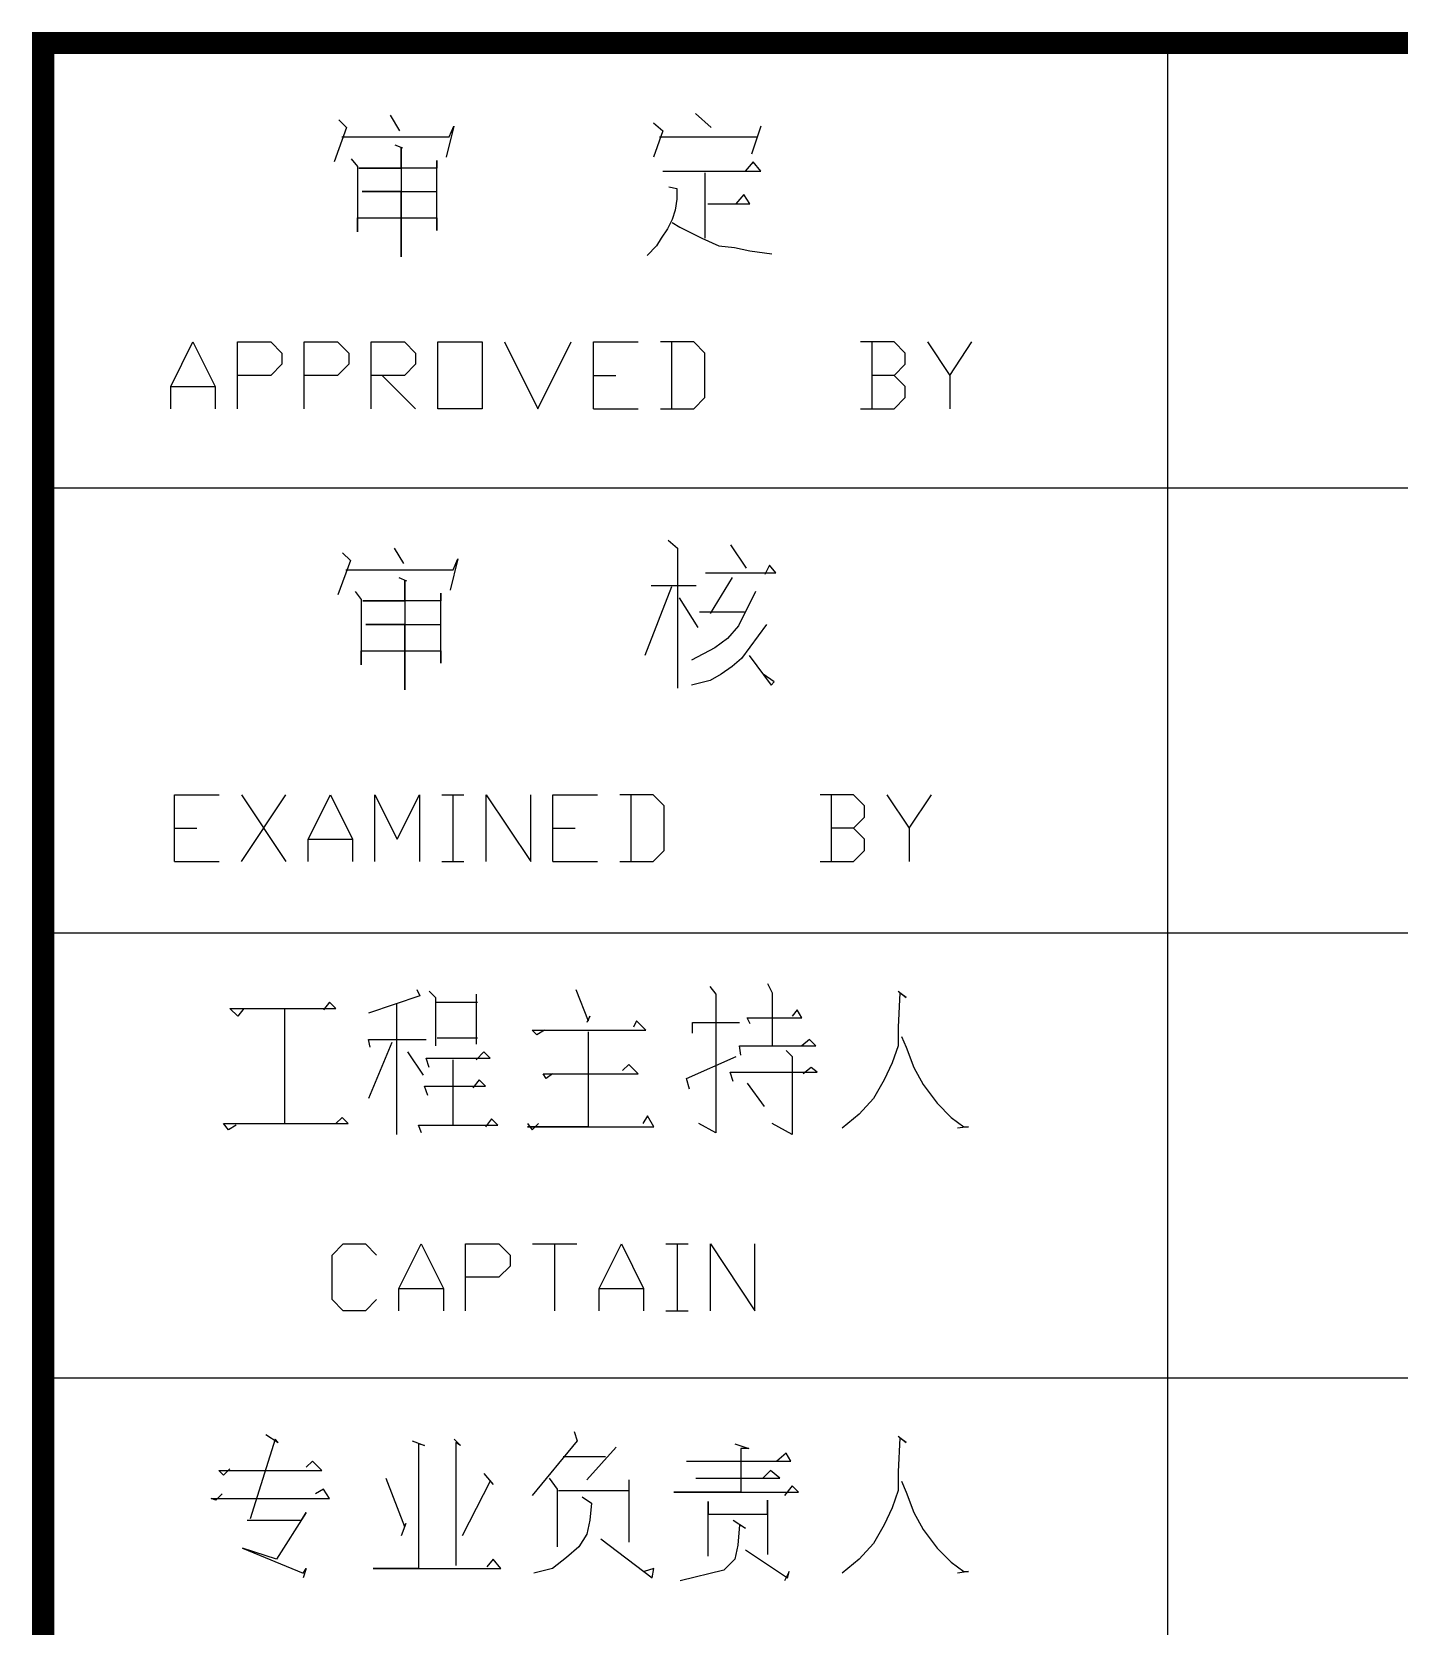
# Model space of a CAD drawing. Extents: x 5412679 to 5683609, y 301830 to 763830.
# Drawn here: x 5661042 to 5662578, y 348892 to 350683 of the extents above; entities that cross this region are included whole.
import ezdxf

# ---------------------------------------------------------------- set-up
doc = ezdxf.new("R2010")
doc.units = 0
doc.header["$LTSCALE"] = 1000
doc.header["$MEASUREMENT"] = 0
doc.layers.add('$dl$', color=255, linetype='Continuous')
doc.layers.add('PUB_TITLE', color=4, linetype='Continuous')

# ---------------------------------------------------------------- blocks, each defined once
blk = doc.blocks.new('sdg456sdhfdgh')
at = {"layer": 'PUB_TITLE'}
for p, q in [((3125733.3, 779521), (3125733.3, 772541.4)), ((3123987.1, 779358.8), (3124008.1, 779323.8)), ((3124673.1, 779362.3), (3124708.1, 779330.8)), ((3123889.1, 779330.8), (3123861.1, 779253.8)), ((3123871.6, 779348.3), (3123889.1, 779330.8)), ((3124130.6, 779334.3), (3124113.1, 779264.3)), ((3124120.1, 779309.8), (3124130.6, 779334.3)), ((3124578.6, 779341.3), (3124599.6, 779323.8)), ((3124599.6, 779323.8), (3124578.6, 779264.3)), ((3124820.1, 779334.3), (3124799.1, 779271.3)), ((3123878.6, 779309.8), (3124120.1, 779309.8)), ((3123997.6, 779292.3), (3124015.1, 779285.3)), ((3124011.6, 779285.3), (3124011.6, 779040.3)), ((3124011.6, 779239.8), (3124011.6, 779285.3)), ((3124592.6, 779309.8), (3124813.1, 779309.8)), ((3123899.6, 779260.8), (3123913.6, 779243.3)), ((3124092.1, 779257.3), (3124092.1, 779239.8)), ((3124092.1, 779099.8), (3124092.1, 779257.3)), ((3124802.6, 779253.8), (3124785.1, 779232.8)), ((3124820.1, 779232.8), (3124802.6, 779253.8)), ((3123913.6, 779243.3), (3123913.6, 779096.3)), ((3123917.1, 779239.8), (3124011.6, 779239.8)), ((3124092.1, 779239.8), (3123917.1, 779239.8)), ((3124599.6, 779232.8), (3124820.1, 779232.8)), ((3124694.1, 779229.3), (3124694.1, 779082.3)), ((3123924.1, 779187.3), (3124092.1, 779187.3)), ((3124011.6, 779187.3), (3123924.1, 779187.3)), ((3124011.6, 779040.3), (3124011.6, 779187.3)), ((3124613.6, 779197.8), (3124631.1, 779194.3)), ((3124631.1, 779194.3), (3124631.1, 779169.8)), ((3124781.6, 779180.3), (3124764.1, 779159.3)), ((3124795.6, 779159.3), (3124781.6, 779180.3)), ((3124627.6, 779145.3), (3124620.6, 779124.3)), ((3124631.1, 779169.8), (3124627.6, 779145.3)), ((3124701.1, 779159.3), (3124795.6, 779159.3)), ((3123913.6, 779127.8), (3124092.1, 779127.8)), ((3123913.6, 779096.3), (3123913.6, 779127.8)), ((3124092.1, 779127.8), (3124092.1, 779099.8)), ((3124620.6, 779124.3), (3124610.1, 779103.3)), ((3124620.6, 779117.3), (3124638.1, 779106.8)), ((3124638.1, 779106.8), (3124659.1, 779096.3)), ((3124596.1, 779082.3), (3124585.6, 779064.8)), ((3124610.1, 779103.3), (3124596.1, 779082.3)), ((3124659.1, 779096.3), (3124687.1, 779082.3)), ((3124687.1, 779082.3), (3124725.6, 779064.8)), ((3124585.6, 779064.8), (3124564.6, 779043.8)), ((3124725.6, 779064.8), (3124760.6, 779061.3)), ((3124760.6, 779061.3), (3124795.6, 779054.3)), ((3124795.6, 779054.3), (3124844.6, 779047.3)), ((3123494.2, 778749.1), (3123544.2, 778849.1)), ((3123544.2, 778849.1), (3123594.2, 778749.1)), ((3123644.2, 778849.1), (3123719.2, 778849.1)), ((3123644.2, 778699.1), (3123644.2, 778849.1)), ((3123719.2, 778849.1), (3123744.2, 778824.1)), ((3123744.2, 778824.1), (3123744.2, 778799.1)), ((3123794.2, 778849.1), (3123869.2, 778849.1)), ((3123794.2, 778699.1), (3123794.2, 778849.1)), ((3123869.2, 778849.1), (3123894.2, 778824.1)), ((3123894.2, 778824.1), (3123894.2, 778799.1)), ((3123944.2, 778849.1), (3124019.2, 778849.1)), ((3123944.2, 778699.1), (3123944.2, 778849.1)), ((3124019.2, 778849.1), (3124044.2, 778824.1)), ((3124044.2, 778824.1), (3124044.2, 778799.1)), ((3124094.2, 778849.1), (3124194.2, 778849.1)), ((3124094.2, 778699.1), (3124094.2, 778849.1)), ((3124194.2, 778849.1), (3124194.2, 778699.1)), ((3124244.2, 778849.1), (3124319.2, 778699.1)), ((3124319.2, 778699.1), (3124394.2, 778849.1)), ((3124444.2, 778849.1), (3124544.2, 778849.1)), ((3124444.2, 778699.1), (3124444.2, 778849.1)), ((3124669.2, 778849.1), (3124594.2, 778849.1)), ((3124619.2, 778849.1), (3124619.2, 778699.1)), ((3124694.2, 778824.1), (3124669.2, 778849.1)), ((3124694.2, 778724.1), (3124694.2, 778824.1)), ((3125119.2, 778849.1), (3125044.2, 778849.1)), ((3125069.2, 778849.1), (3125069.2, 778699.1)), ((3125144.2, 778824.1), (3125119.2, 778849.1)), ((3125144.2, 778799.1), (3125144.2, 778824.1)), ((3125194.2, 778849.1), (3125244.2, 778774.1)), ((3125244.2, 778774.1), (3125294.2, 778849.1)), ((3123744.2, 778799.1), (3123719.2, 778774.1)), ((3123894.2, 778799.1), (3123869.2, 778774.1)), ((3124044.2, 778799.1), (3124019.2, 778774.1)), ((3125119.2, 778774.1), (3125144.2, 778799.1)), ((3123494.2, 778749.1), (3123594.2, 778749.1)), ((3123494.2, 778699.1), (3123494.2, 778749.1)), ((3123594.2, 778749.1), (3123594.2, 778699.1)), ((3123719.2, 778774.1), (3123644.2, 778774.1)), ((3123869.2, 778774.1), (3123794.2, 778774.1)), ((3124019.2, 778774.1), (3123944.2, 778774.1)), ((3123969.2, 778774.1), (3124044.2, 778699.1)), ((3124444.2, 778774.1), (3124494.2, 778774.1)), ((3125119.2, 778774.1), (3125069.2, 778774.1)), ((3125144.2, 778749.1), (3125119.2, 778774.1)), ((3125144.2, 778724.1), (3125144.2, 778749.1)), ((3125244.2, 778774.1), (3125244.2, 778699.1)), ((3124669.2, 778699.1), (3124694.2, 778724.1)), ((3125119.2, 778699.1), (3125144.2, 778724.1)), ((3124194.2, 778699.1), (3124094.2, 778699.1)), ((3124444.2, 778699.1), (3124544.2, 778699.1)), ((3124594.2, 778699.1), (3124669.2, 778699.1)), ((3125044.2, 778699.1), (3125119.2, 778699.1)), ((3123207.5, 778521), (3130207.5, 778521)), ((3124611.9, 778403.5), (3124632.9, 778386)), ((3124751.9, 778393), (3124786.9, 778340.5)), ((3123897.9, 778358), (3123869.9, 778281)), ((3123880.4, 778375.5), (3123897.9, 778358)), ((3123995.9, 778386), (3124016.9, 778351)), ((3124139.4, 778361.5), (3124121.9, 778291.5)), ((3124128.9, 778337), (3124139.4, 778361.5)), ((3124632.9, 778386), (3124632.9, 778071)), ((3123887.4, 778337), (3124128.9, 778337)), ((3124006.4, 778319.5), (3124023.9, 778312.5)), ((3124695.9, 778330), (3124853.4, 778330)), ((3124755.4, 778319.5), (3124706.4, 778239)), ((3124839.4, 778347.5), (3124828.9, 778326.5)), ((3124853.4, 778330), (3124839.4, 778347.5)), ((3123908.4, 778288), (3123922.4, 778270.5)), ((3124020.4, 778312.5), (3124020.4, 778067.5)), ((3124020.4, 778267), (3124020.4, 778312.5)), ((3124100.9, 778284.5), (3124100.9, 778267)), ((3124100.9, 778127), (3124100.9, 778284.5)), ((3124618.9, 778298.5), (3124559.4, 778144.5)), ((3124573.4, 778302), (3124674.9, 778302)), ((3124807.9, 778288), (3124769.4, 778211)), ((3123922.4, 778270.5), (3123922.4, 778123.5)), ((3123925.9, 778267), (3124020.4, 778267)), ((3124100.9, 778267), (3123925.9, 778267)), ((3124636.4, 778274), (3124678.4, 778207.5)), ((3123932.9, 778214.5), (3124100.9, 778214.5)), ((3124020.4, 778214.5), (3123932.9, 778214.5)), ((3124020.4, 778067.5), (3124020.4, 778214.5)), ((3124681.9, 778242.5), (3124783.4, 778242.5)), ((3124769.4, 778211), (3124744.9, 778183)), ((3124832.4, 778214.5), (3124776.4, 778137.5)), ((3124744.9, 778183), (3124716.9, 778162)), ((3123922.4, 778155), (3124100.9, 778155)), ((3123922.4, 778123.5), (3123922.4, 778155)), ((3124100.9, 778155), (3124100.9, 778127)), ((3124716.9, 778162), (3124664.4, 778134)), ((3124793.9, 778144.5), (3124842.9, 778078)), ((3124755.4, 778120), (3124730.9, 778102.5)), ((3124776.4, 778137.5), (3124755.4, 778120)), ((3124706.4, 778088.5), (3124664.4, 778078)), ((3124730.9, 778102.5), (3124706.4, 778088.5)), ((3124849.9, 778085), (3124825.4, 778102.5)), ((3124842.9, 778078), (3124849.9, 778085)), ((3123503, 777831.5), (3123603, 777831.5)), ((3123503, 777681.5), (3123503, 777831.5)), ((3123653, 777831.5), (3123753, 777681.5)), ((3123653, 777681.5), (3123753, 777831.5)), ((3123803, 777731.5), (3123853, 777831.5)), ((3123853, 777831.5), (3123903, 777731.5)), ((3123953, 777831.5), (3124003, 777731.5)), ((3123953, 777681.5), (3123953, 777831.5)), ((3124003, 777731.5), (3124053, 777831.5)), ((3124053, 777831.5), (3124053, 777681.5)), ((3124103, 777831.5), (3124153, 777831.5)), ((3124128, 777831.5), (3124128, 777681.5)), ((3124203, 777831.5), (3124303, 777681.5)), ((3124203, 777681.5), (3124203, 777831.5)), ((3124303, 777681.5), (3124303, 777831.5)), ((3124353, 777831.5), (3124453, 777831.5)), ((3124353, 777681.5), (3124353, 777831.5)), ((3124578, 777831.5), (3124503, 777831.5)), ((3124528, 777831.5), (3124528, 777681.5)), ((3124603, 777806.5), (3124578, 777831.5)), ((3125028, 777831.5), (3124953, 777831.5)), ((3124978, 777831.5), (3124978, 777681.5)), ((3125053, 777806.5), (3125028, 777831.5)), ((3125103, 777831.5), (3125153, 777756.5)), ((3125153, 777756.5), (3125203, 777831.5)), ((3124603, 777706.5), (3124603, 777806.5)), ((3125028, 777756.5), (3125053, 777781.5)), ((3125053, 777781.5), (3125053, 777806.5)), ((3123503, 777756.5), (3123553, 777756.5)), ((3124353, 777756.5), (3124403, 777756.5)), ((3125028, 777756.5), (3124978, 777756.5)), ((3125053, 777731.5), (3125028, 777756.5)), ((3125153, 777756.5), (3125153, 777681.5)), ((3123803, 777731.5), (3123903, 777731.5)), ((3123803, 777681.5), (3123803, 777731.5)), ((3123903, 777731.5), (3123903, 777681.5)), ((3125053, 777706.5), (3125053, 777731.5)), ((3123503, 777681.5), (3123603, 777681.5)), ((3124103, 777681.5), (3124153, 777681.5)), ((3124353, 777681.5), (3124453, 777681.5)), ((3124503, 777681.5), (3124578, 777681.5)), ((3124578, 777681.5), (3124603, 777706.5)), ((3124953, 777681.5), (3125028, 777681.5)), ((3125028, 777681.5), (3125053, 777706.5)), ((3123207.5, 777521), (3130207.5, 777521)), ((3124047.2, 777393.5), (3124054.2, 777379.5)), ((3124075.2, 777390), (3124089.2, 777376)), ((3124404.2, 777393.5), (3124432.2, 777323.5)), ((3124705.2, 777400.5), (3124719.2, 777383)), ((3124834.7, 777407.5), (3124845.2, 777386.5)), ((3124845.2, 777386.5), (3124845.2, 777267.5)), ((3125128.7, 777390), (3125146.2, 777376)), ((3125132.2, 777386.5), (3125128.7, 777309.5)), ((3125146.2, 777376), (3125132.2, 777386.5)), ((3123627.2, 777351.5), (3123865.2, 777351.5)), ((3123644.7, 777334), (3123627.2, 777351.5)), ((3123658.7, 777351.5), (3123644.7, 777334)), ((3123749.7, 777351.5), (3123749.7, 777092.5)), ((3123851.2, 777365.5), (3123837.2, 777348)), ((3123865.2, 777351.5), (3123851.2, 777365.5)), ((3124054.2, 777379.5), (3123938.7, 777341)), ((3124001.7, 777362), (3124001.7, 777068)), ((3124089.2, 777376), (3124089.2, 777267.5)), ((3124089.2, 777365.5), (3124183.7, 777365.5)), ((3124180.2, 777383), (3124180.2, 777271)), ((3124719.2, 777383), (3124719.2, 777071.5)), ((3123749.7, 777348), (3123749.7, 777092.5)), ((3124435.7, 777334), (3124428.7, 777320)), ((3124432.2, 777323.5), (3124435.7, 777334)), ((3124540.7, 777323.5), (3124533.7, 777309.5)), ((3124561.7, 777302.5), (3124540.7, 777323.5)), ((3124666.7, 777320), (3124771.7, 777320)), ((3124666.7, 777295.5), (3124666.7, 777320)), ((3124789.2, 777330.5), (3124911.7, 777330.5)), ((3124796.2, 777316.5), (3124789.2, 777330.5)), ((3124901.2, 777348), (3124890.7, 777334)), ((3124911.7, 777330.5), (3124901.2, 777348)), ((3123938.7, 777281.5), (3124068.2, 777281.5)), ((3123942.2, 777264), (3123938.7, 777281.5)), ((3124092.7, 777285), (3124183.7, 777285)), ((3124306.2, 777302.5), (3124561.7, 777302.5)), ((3124316.7, 777292), (3124306.2, 777302.5)), ((3124334.2, 777302.5), (3124316.7, 777292)), ((3124432.2, 777299), (3124432.2, 777085.5)), ((3124929.2, 777281.5), (3124911.7, 777267.5)), ((3124943.2, 777267.5), (3124929.2, 777281.5)), ((3125128.7, 777309.5), (3125128.7, 777267.5)), ((3125135.7, 777288.5), (3125146.2, 777264)), ((3123991.2, 777274.5), (3123938.7, 777148.5)), ((3124026.2, 777253.5), (3124061.2, 777201)), ((3124197.7, 777253.5), (3124180.2, 777236)), ((3124211.7, 777239.5), (3124197.7, 777253.5)), ((3124771.7, 777267.5), (3124943.2, 777267.5)), ((3124775.2, 777246.5), (3124771.7, 777267.5)), ((3124876.7, 777257), (3124890.7, 777243)), ((3125128.7, 777267.5), (3125114.7, 777229)), ((3125146.2, 777264), (3125163.7, 777218.5)), ((3124068.2, 777239.5), (3124211.7, 777239.5)), ((3124075.2, 777218.5), (3124068.2, 777239.5)), ((3124127.7, 777236), (3124127.7, 777089)), ((3124523.2, 777225.5), (3124509.2, 777211.5)), ((3124544.2, 777204.5), (3124523.2, 777225.5)), ((3124652.7, 777194), (3124764.7, 777243)), ((3124750.7, 777208), (3124946.7, 777208)), ((3124757.7, 777187), (3124750.7, 777208)), ((3124890.7, 777243), (3124890.7, 777068)), ((3124932.7, 777218.5), (3124915.2, 777204.5)), ((3124946.7, 777208), (3124932.7, 777218.5)), ((3125114.7, 777229), (3125097.2, 777190.5)), ((3125163.7, 777218.5), (3125184.7, 777180)), ((3124064.7, 777176.5), (3124201.2, 777176.5)), ((3124071.7, 777155.5), (3124064.7, 777176.5)), ((3124187.2, 777190.5), (3124173.2, 777173)), ((3124201.2, 777176.5), (3124187.2, 777190.5)), ((3124330.7, 777204.5), (3124544.2, 777204.5)), ((3124337.7, 777194), (3124330.7, 777204.5)), ((3124351.7, 777204.5), (3124337.7, 777194)), ((3124659.7, 777169.5), (3124652.7, 777194)), ((3124789.2, 777183.5), (3124827.7, 777131)), ((3125097.2, 777190.5), (3125072.7, 777148.5)), ((3125184.7, 777180), (3125216.2, 777138)), ((3125072.7, 777148.5), (3125041.2, 777113.5)), ((3125216.2, 777138), (3125247.7, 777106.5)), ((3123879.2, 777106.5), (3123865.2, 777092.5)), ((3123893.2, 777092.5), (3123879.2, 777106.5)), ((3124215.2, 777103), (3124201.2, 777085.5)), ((3124229.2, 777089), (3124215.2, 777103)), ((3124565.2, 777110), (3124554.7, 777092.5)), ((3124579.2, 777085.5), (3124565.2, 777110)), ((3125041.2, 777113.5), (3125002.7, 777082)), ((3125247.7, 777106.5), (3125275.7, 777085.5)), ((3123613.2, 777092.5), (3123893.2, 777092.5)), ((3123623.7, 777078.5), (3123613.2, 777092.5)), ((3123641.2, 777089), (3123623.7, 777078.5)), ((3124050.7, 777089), (3124229.2, 777089)), ((3124057.7, 777071.5), (3124050.7, 777089)), ((3124295.7, 777092.5), (3124306.2, 777078.5)), ((3124295.7, 777085.5), (3124579.2, 777085.5)), ((3124432.2, 777085.5), (3124295.7, 777085.5)), ((3124306.2, 777078.5), (3124320.2, 777092.5)), ((3124719.2, 777071.5), (3124680.7, 777092.5)), ((3124890.7, 777068), (3124845.2, 777092.5)), ((3125286.2, 777085.5), (3125261.7, 777082)), ((3125275.7, 777085.5), (3125286.2, 777085.5)), ((3123856.7, 776797), (3123881.7, 776822)), ((3123881.7, 776822), (3123931.7, 776822)), ((3123931.7, 776822), (3123956.7, 776797)), ((3124006.7, 776722), (3124056.7, 776822)), ((3124056.7, 776822), (3124106.7, 776722)), ((3124156.7, 776822), (3124231.7, 776822)), ((3124156.7, 776672), (3124156.7, 776822)), ((3124231.7, 776822), (3124256.7, 776797)), ((3124306.7, 776822), (3124406.7, 776822)), ((3124356.7, 776822), (3124356.7, 776672)), ((3124456.7, 776722), (3124506.7, 776822)), ((3124506.7, 776822), (3124556.7, 776722)), ((3124606.7, 776822), (3124656.7, 776822)), ((3124631.7, 776822), (3124631.7, 776672)), ((3124706.7, 776822), (3124806.7, 776672)), ((3124706.7, 776672), (3124706.7, 776822)), ((3124806.7, 776672), (3124806.7, 776822)), ((3123856.7, 776697), (3123856.7, 776797)), ((3124256.7, 776797), (3124256.7, 776772)), ((3124231.7, 776747), (3124156.7, 776747)), ((3124256.7, 776772), (3124231.7, 776747)), ((3124006.7, 776722), (3124106.7, 776722)), ((3124006.7, 776672), (3124006.7, 776722)), ((3124106.7, 776722), (3124106.7, 776672)), ((3124456.7, 776722), (3124556.7, 776722)), ((3124456.7, 776672), (3124456.7, 776722)), ((3124556.7, 776722), (3124556.7, 776672)), ((3123881.7, 776672), (3123856.7, 776697)), ((3123931.7, 776672), (3123881.7, 776672)), ((3123956.7, 776697), (3123931.7, 776672)), ((3124606.7, 776672), (3124656.7, 776672)), ((3123207.5, 776521), (3130207.5, 776521)), ((3123707.7, 776393.5), (3123735.7, 776376)), ((3124400.7, 776400.5), (3124407.7, 776379.5)), ((3125128.7, 776390), (3125146.2, 776376)), ((3125132.2, 776386.5), (3125128.7, 776309.5)), ((3125146.2, 776376), (3125132.2, 776386.5)), ((3123728.7, 776383), (3123672.7, 776204.5)), ((3123735.7, 776376), (3123728.7, 776383)), ((3124036.7, 776379.5), (3124064.7, 776369)), ((3124050.7, 776372.5), (3124050.7, 776092.5)), ((3124064.7, 776369), (3124050.7, 776372.5)), ((3124131.2, 776383), (3124145.2, 776369)), ((3124134.7, 776376), (3124134.7, 776099.5)), ((3124145.2, 776369), (3124134.7, 776376)), ((3124407.7, 776379.5), (3124306.2, 776257)), ((3124495.2, 776365.5), (3124428.7, 776292)), ((3124761.2, 776372.5), (3124792.7, 776362)), ((3124775.2, 776362), (3124775.2, 776264)), ((3124792.7, 776362), (3124775.2, 776362)), ((3124876.7, 776351.5), (3124855.7, 776334)), ((3124887.2, 776334), (3124876.7, 776351.5)), ((3123602.7, 776313), (3123833.7, 776313)), ((3123613.2, 776302.5), (3123602.7, 776313)), ((3123627.2, 776316.5), (3123613.2, 776302.5)), ((3123812.7, 776334), (3123798.7, 776320)), ((3123833.7, 776313), (3123812.7, 776334)), ((3124376.2, 776344.5), (3124470.7, 776344.5)), ((3124652.7, 776334), (3124887.2, 776334)), ((3124841.7, 776313), (3124824.2, 776295.5)), ((3124862.7, 776295.5), (3124841.7, 776313)), ((3123977.2, 776295.5), (3124019.2, 776187)), ((3124211.7, 776288.5), (3124148.7, 776166)), ((3124197.7, 776306), (3124218.7, 776281.5)), ((3124218.7, 776281.5), (3124211.7, 776288.5)), ((3124344.7, 776295.5), (3124362.2, 776271)), ((3124523.2, 776292), (3124523.2, 776152)), ((3124673.7, 776295.5), (3124862.7, 776295.5)), ((3124890.7, 776278), (3124873.2, 776257)), ((3124904.7, 776264), (3124890.7, 776278)), ((3125128.7, 776309.5), (3125128.7, 776267.5)), ((3125135.7, 776288.5), (3125146.2, 776264)), ((3123585.2, 776250), (3123851.2, 776250)), ((3123595.7, 776246.5), (3123585.2, 776250)), ((3123609.7, 776260.5), (3123595.7, 776246.5)), ((3123837.2, 776271), (3123819.7, 776260.5)), ((3123851.2, 776250), (3123837.2, 776271)), ((3124362.2, 776271), (3124362.2, 776141.5)), ((3124365.7, 776267.5), (3124523.2, 776267.5)), ((3124418.2, 776253.5), (3124439.2, 776239.5)), ((3124624.7, 776264), (3124904.7, 776264)), ((3124775.2, 776264), (3124624.7, 776264)), ((3124701.7, 776243), (3124701.7, 776215)), ((3124701.7, 776120.5), (3124701.7, 776243)), ((3124834.7, 776246.5), (3124834.7, 776124)), ((3124834.7, 776215), (3124834.7, 776246.5)), ((3125128.7, 776267.5), (3125114.7, 776229)), ((3125146.2, 776264), (3125163.7, 776218.5)), ((3123798.7, 776218.5), (3123732.2, 776113.5)), ((3123788.2, 776201), (3123798.7, 776218.5)), ((3124439.2, 776239.5), (3124435.7, 776201)), ((3124701.7, 776215), (3124834.7, 776215)), ((3125114.7, 776229), (3125097.2, 776190.5)), ((3125163.7, 776218.5), (3125184.7, 776180)), ((3123665.7, 776201), (3123788.2, 776201)), ((3124022.7, 776194), (3124012.2, 776166)), ((3124019.2, 776187), (3124022.7, 776194)), ((3124428.7, 776169.5), (3124411.2, 776141.5)), ((3124435.7, 776201), (3124428.7, 776169.5)), ((3124757.7, 776201), (3124785.7, 776183.5)), ((3124771.7, 776190.5), (3124768.2, 776145)), ((3124785.7, 776183.5), (3124771.7, 776190.5)), ((3125097.2, 776190.5), (3125072.7, 776148.5)), ((3125184.7, 776180), (3125216.2, 776138)), ((3123655.2, 776138), (3123791.7, 776082)), ((3123732.2, 776113.5), (3123655.2, 776138)), ((3124411.2, 776141.5), (3124383.2, 776117)), ((3124460.2, 776159), (3124575.7, 776071.5)), ((3124768.2, 776145), (3124761.2, 776113.5)), ((3124785.7, 776134.5), (3124880.2, 776071.5)), ((3125072.7, 776148.5), (3125041.2, 776113.5)), ((3125216.2, 776138), (3125247.7, 776106.5)), ((3124218.7, 776113.5), (3124204.7, 776096)), ((3124236.2, 776092.5), (3124218.7, 776113.5)), ((3124383.2, 776117), (3124351.7, 776092.5)), ((3124761.2, 776113.5), (3124736.7, 776089)), ((3125041.2, 776113.5), (3125002.7, 776082)), ((3125247.7, 776106.5), (3125275.7, 776085.5)), ((3123798.7, 776092.5), (3123791.7, 776071.5)), ((3123791.7, 776082), (3123798.7, 776092.5)), ((3123949.2, 776092.5), (3124236.2, 776092.5)), ((3124050.7, 776092.5), (3123949.2, 776092.5)), ((3124351.7, 776092.5), (3124309.7, 776082)), ((3124579.2, 776092.5), (3124558.2, 776085.5)), ((3124575.7, 776071.5), (3124579.2, 776092.5)), ((3124736.7, 776089), (3124638.7, 776064.5)), ((3124883.7, 776085.5), (3124873.2, 776064.5)), ((3124880.2, 776071.5), (3124883.7, 776085.5)), ((3125286.2, 776085.5), (3125261.7, 776082)), ((3125275.7, 776085.5), (3125286.2, 776085.5))]:
    blk.add_line(p, q, dxfattribs=at)
at = {"layer": 'PUB_TITLE', "const_width": 50}
blk.add_lwpolyline([(3123207.5, 779521), (3130207.5, 779521), (3130207.5, 772521), (3123207.5, 772521)], close=True, dxfattribs=at)

msp = doc.modelspace()

# ---------------------------------------------------------------- block references
at = {"layer": '$dl$', "xscale": 0.5, "yscale": 0.5, "zscale": 0.5}
msp.add_blockref('sdg456sdhfdgh', (4099450.8, -39090), dxfattribs=at)

doc.saveas('drawing.dxf')
